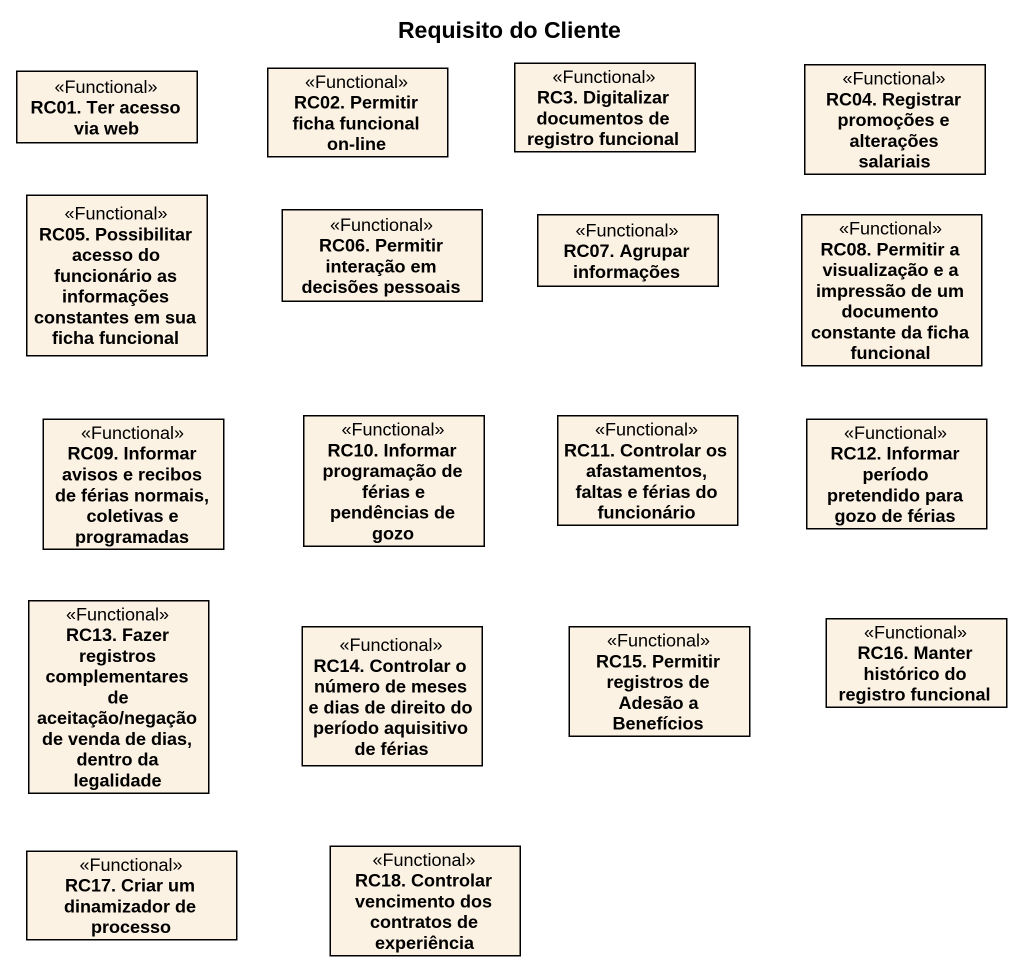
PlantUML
@startuml
title Requisito do Cliente
hide circle
hide empty members
class "RC01. Ter acesso via web" as RC01_Ter_acesso_via_web <<Functional>>
class "RC02. Permitir ficha funcional on-line" as RC02_Permitir_ficha <<Functional>>
class "RC3. Digitalizar documentos de registro funcional" as RC3_Digitalizar_documentos <<Functional>>
class "RC04. Registrar promoções e alterações salariais" as RC04_Registrar_promoções_e <<Functional>>
class "RC05. Possibilitar acesso do funcionário as informações constantes em sua ficha funcional" as RC05_Possibilitar_acesso_do <<Functional>>
class "RC06. Permitir interação em decisões pessoais" as RC06_Permitir_interação_em <<Functional>>
class "RC07. Agrupar informações" as RC07_Agrupar_informações <<Functional>>
class "RC08. Permitir a visualização e a impressão de um documento constante da ficha funcional" as RC08_Permitir_a <<Functional>>
class "RC09. Informar avisos e recibos de férias normais, coletivas e programadas" as RC09_Informar_avisos_e <<Functional>>
class "RC10. Informar programação de férias e pendências de gozo" as RC10_Informar_programação <<Functional>>
class "RC11. Controlar os afastamentos, faltas e férias do funcionário" as RC11_Controlar_os <<Functional>>
class "RC12. Informar período pretendido para gozo de férias" as RC12_Informar_período <<Functional>>
class "RC13. Fazer registros complementares de aceitação/negação de venda de dias, dentro da legalidade" as RC13_Fazer_registros <<Functional>>
class "RC16. Manter histórico do registro funcional" as RC16_Manter_histórico_do <<Functional>>
class "RC14. Controlar o número de meses e dias de direito do período aquisitivo de férias" as RC14_Controlar_o_número_de <<Functional>>
class "RC15. Permitir registros de Adesão a Benefícios" as RC15_Permitir_registros_de <<Functional>>
class "RC17. Criar um dinamizador de processo" as RC17_Criar_um_dinamizador <<Functional>>
class "RC18. Controlar vencimento dos contratos de experiência" as RC18_Controlar_vencimento <<Functional>>
@enduml
